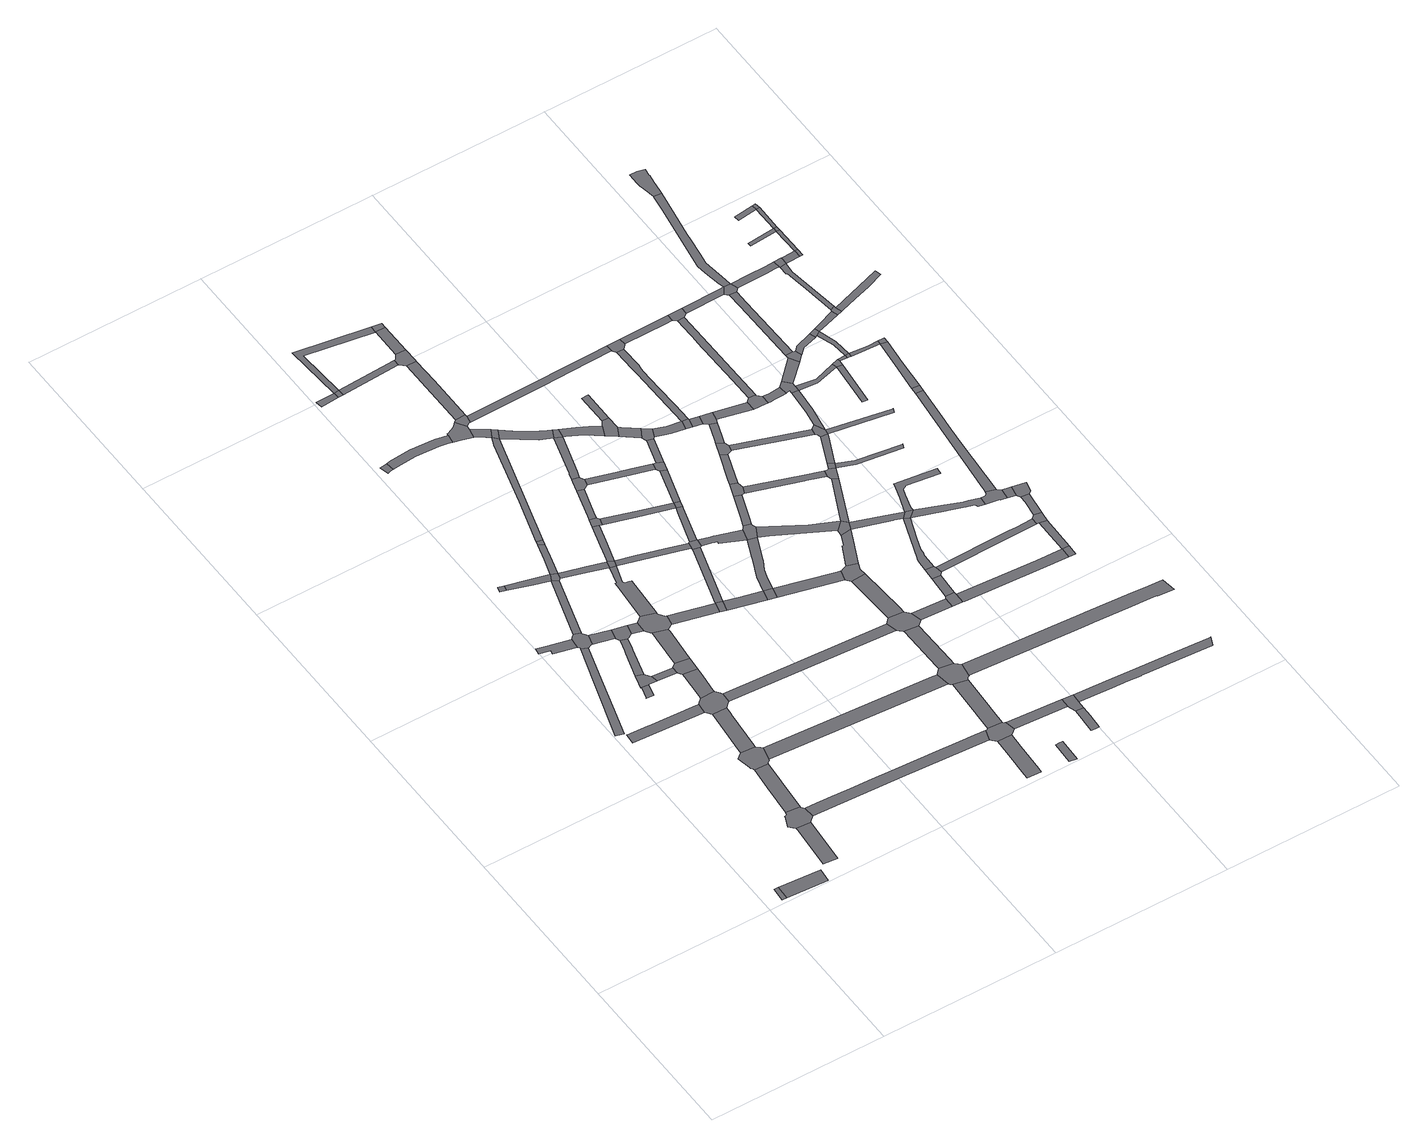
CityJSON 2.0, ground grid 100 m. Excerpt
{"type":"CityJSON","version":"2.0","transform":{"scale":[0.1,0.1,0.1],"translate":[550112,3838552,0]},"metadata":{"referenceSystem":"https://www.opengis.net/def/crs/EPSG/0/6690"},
"CityObjects":{
"road1":{"type":"Road","geometry":[{"type":"MultiSurface","lod":"1","boundaries":[[[0,1,2,3]]]}]},
"road2":{"type":"Road","attributes":{"RoadStructureAttribute.sectionType":"1"},"geometry":[{"type":"MultiSurface","lod":"1","boundaries":[[[3,2,4,5]]]}]},
"road3":{"type":"Road","attributes":{"RoadStructureAttribute.sectionType":"1"},"geometry":[{"type":"MultiSurface","lod":"1","boundaries":[[[6,7,8,9,10,11,12]]]}]},
"road4":{"type":"Road","geometry":[{"type":"MultiSurface","lod":"1","boundaries":[[[13,14,15,16,17,18,19,6,12,20,21,22,23,24,25,26,27]]]}]},
"road5":{"type":"Road","attributes":{"RoadStructureAttribute.sectionType":"1"},"geometry":[{"type":"MultiSurface","lod":"1","boundaries":[[[28,29,30,31,32,33,34,35]]]}]},
"road6":{"type":"Road","attributes":{"RoadStructureAttribute.sectionType":"1"},"geometry":[{"type":"MultiSurface","lod":"1","boundaries":[[[36,37,38,39,40,41,42,43,44]]]}]},
"road7":{"type":"Road","attributes":{"RoadStructureAttribute.sectionType":"7"},"geometry":[{"type":"MultiSurface","lod":"1","boundaries":[[[45,46,13,27,47,48,49]]]}]},
"road8":{"type":"Road","attributes":{"RoadStructureAttribute.sectionType":"1"},"geometry":[{"type":"MultiSurface","lod":"1","boundaries":[[[50,51,52,53,54,55,56,57]]]}]},
"road9":{"type":"Road","geometry":[{"type":"MultiSurface","lod":"1","boundaries":[[[58,59,60,61,62,63,64,65,66,45,49,67,68,69,70,71,72,73,74,75]]]}]},
"road10":{"type":"Road","geometry":[{"type":"MultiSurface","lod":"1","boundaries":[[[76,77,78,79,80,81]]]}]},
"road11":{"type":"Road","geometry":[{"type":"MultiSurface","lod":"1","boundaries":[[[82,83,84,85,76,81,86,87,88,89,90,91]]]}]},
"road12":{"type":"Road","geometry":[{"type":"MultiSurface","lod":"1","boundaries":[[[92,93,94,57,56,95,96,97,28,35,98,99,100,101,102,103,104,105]]]}]},
"road13":{"type":"Road","geometry":[{"type":"MultiSurface","lod":"1","boundaries":[[[106,107,108,109]]]}]},
"road14":{"type":"Road","attributes":{"RoadStructureAttribute.sectionType":"1"},"geometry":[{"type":"MultiSurface","lod":"1","boundaries":[[[110,111,112,58,75,113,114,115,116]]]}]},
"road15":{"type":"Road","attributes":{"RoadStructureAttribute.sectionType":"1"},"geometry":[{"type":"MultiSurface","lod":"1","boundaries":[[[117,118,119,82,91,120,121,122]]]}]},
"road16":{"type":"Road","attributes":{"RoadStructureAttribute.sectionType":"1"},"geometry":[{"type":"MultiSurface","lod":"1","boundaries":[[[102,101,123,124]]]}]},
"road17":{"type":"Road","attributes":{"RoadStructureAttribute.sectionType":"1"},"geometry":[{"type":"MultiSurface","lod":"1","boundaries":[[[125,89,88,126,127]]]}]},
"road18":{"type":"Road","geometry":[{"type":"MultiSurface","lod":"1","boundaries":[[[128,129,130,131,44,43,132,110,116,133,134,135]]]}]},
"road19":{"type":"Road","attributes":{"RoadStructureAttribute.sectionType":"1"},"geometry":[{"type":"MultiSurface","lod":"1","boundaries":[[[136,137,138,92,105,139]]]}]},
"road20":{"type":"Road","attributes":{"RoadStructureAttribute.sectionType":"1"},"geometry":[{"type":"MultiSurface","lod":"1","boundaries":[[[140,141,109,108,142,136,143]]]}]},
"road21":{"type":"Road","attributes":{"RoadStructureAttribute.sectionType":"1"},"geometry":[{"type":"MultiSurface","lod":"1","boundaries":[[[144,145,146,130,129,147,148,149,150]]]}]},
"road22":{"type":"Road","geometry":[{"type":"MultiSurface","lod":"1","boundaries":[[[124,123,151,117,122,152,153,154]]]}]},
"road23":{"type":"Road","geometry":[{"type":"MultiSurface","lod":"1","boundaries":[[[155,127,126,144,150,156]]]}]},
"road24":{"type":"Road","attributes":{"RoadStructureAttribute.sectionType":"1"},"geometry":[{"type":"MultiSurface","lod":"1","boundaries":[[[154,153,157,158]]]}]},
"road25":{"type":"Road","geometry":[{"type":"MultiSurface","lod":"1","boundaries":[[[143,136,139,159,160,161,162,163]]]}]},
"road26":{"type":"Road","attributes":{"RoadStructureAttribute.sectionType":"1"},"geometry":[{"type":"MultiSurface","lod":"1","boundaries":[[[164,165,155,156,166,167]]]}]},
"road27":{"type":"Road","geometry":[{"type":"MultiSurface","lod":"1","boundaries":[[[168,169,170,171,172]]]}]},
"road28":{"type":"Road","attributes":{"RoadStructureAttribute.sectionType":"1"},"geometry":[{"type":"MultiSurface","lod":"1","boundaries":[[[173,174,143,163,175,176,177]]]}]},
"road29":{"type":"Road","attributes":{"RoadStructureAttribute.sectionType":"1"},"geometry":[{"type":"MultiSurface","lod":"1","boundaries":[[[178,179,180,181,182,183,184,185,186,187,188,189,23,22,190,191,192]]]}]},
"road30":{"type":"Road","geometry":[{"type":"MultiSurface","lod":"1","boundaries":[[[193,194,158,157,195,196,164,167,197,198,199,200,201,202,203]]]}]},
"road31":{"type":"Road","attributes":{"RoadStructureAttribute.sectionType":"1"},"geometry":[{"type":"MultiSurface","lod":"1","boundaries":[[[204,205,206,207,163,162,208,209,210,211,212]]]}]},
"road32":{"type":"Road","geometry":[{"type":"MultiSurface","lod":"1","boundaries":[[[213,173,177,214]]]}]},
"road33":{"type":"Road","attributes":{"RoadStructureAttribute.sectionType":"1"},"geometry":[{"type":"MultiSurface","lod":"1","boundaries":[[[211,215,216,217,193,203,218,219,220,221,222,223]]]}]},
"road34":{"type":"Road","attributes":{"RoadStructureAttribute.sectionType":"1"},"geometry":[{"type":"MultiSurface","lod":"1","boundaries":[[[224,225,226,227]]]}]},
"road35":{"type":"Road","attributes":{"RoadStructureAttribute.sectionType":"1"},"geometry":[{"type":"MultiSurface","lod":"1","boundaries":[[[228,229,230,168,172,231,232,233,234,235,236]]]}]},
"road36":{"type":"Road","attributes":{"RoadStructureAttribute.sectionType":"1"},"geometry":[{"type":"MultiSurface","lod":"1","boundaries":[[[237,72,71,238,239,240,241]]]}]},
"road37":{"type":"Road","attributes":{"RoadStructureAttribute.sectionType":"1"},"geometry":[{"type":"MultiSurface","lod":"1","boundaries":[[[242,200,199,243,244,245]]]}]},
"road38":{"type":"Road","geometry":[{"type":"MultiSurface","lod":"1","boundaries":[[[212,211,223,246,247]]]}]},
"road39":{"type":"Road","geometry":[{"type":"MultiSurface","lod":"1","boundaries":[[[248,224,227,249]]]}]},
"road40":{"type":"Road","attributes":{"RoadStructureAttribute.sectionType":"1"},"geometry":[{"type":"MultiSurface","lod":"1","boundaries":[[[250,251,252,247,246,253,254,255]]]}]},
"road41":{"type":"Road","attributes":{"RoadStructureAttribute.sectionType":"1"},"geometry":[{"type":"MultiSurface","lod":"1","boundaries":[[[256,257,258,259,260,213,214,261,262]]]}]},
"road42":{"type":"Road","attributes":{"RoadStructureAttribute.sectionType":"1"},"geometry":[{"type":"MultiSurface","lod":"1","boundaries":[[[263,135,134,264,265,266,267]]]}]},
"road43":{"type":"Road","geometry":[{"type":"MultiSurface","lod":"1","boundaries":[[[245,244,268,269]]]}]},
"road44":{"type":"Road","geometry":[{"type":"MultiSurface","lod":"1","boundaries":[[[270,250,255,271,272,273]]]}]},
"road45":{"type":"Road","attributes":{"RoadStructureAttribute.sectionType":"1"},"geometry":[{"type":"MultiSurface","lod":"1","boundaries":[[[274,275,276,246,223,277,278,279,280,281]]]}]},
"road46":{"type":"Road","geometry":[{"type":"MultiSurface","lod":"1","boundaries":[[[282,283,284,285,236,235,286,287,288,289]]]}]},
"road47":{"type":"Road","attributes":{"RoadStructureAttribute.sectionType":"1"},"geometry":[{"type":"MultiSurface","lod":"1","boundaries":[[[290,248,249,291]]]}]},
"road48":{"type":"Road","attributes":{"RoadStructureAttribute.sectionType":"1"},"geometry":[{"type":"MultiSurface","lod":"1","boundaries":[[[292,293,270,273,294,295]]]}]},
"road49":{"type":"Road","attributes":{"RoadStructureAttribute.sectionType":"1"},"geometry":[{"type":"MultiSurface","lod":"1","boundaries":[[[296,297,298,269,268,299,300]]]}]},
"road50":{"type":"Road","attributes":{"RoadStructureAttribute.sectionType":"1"},"geometry":[{"type":"MultiSurface","lod":"1","boundaries":[[[301,224,248,302,303,304]]]}]},
"road51":{"type":"Road","attributes":{"RoadStructureAttribute.sectionType":"1"},"geometry":[{"type":"MultiSurface","lod":"1","boundaries":[[[305,306,245,269,307,308]]]}]},
"road52":{"type":"Road","geometry":[{"type":"MultiSurface","lod":"1","boundaries":[[[309,310,282,289,311,312,313,314]]]}]},
"road53":{"type":"Road","attributes":{"RoadStructureAttribute.sectionType":"1"},"geometry":[{"type":"MultiSurface","lod":"1","boundaries":[[[315,316,288,287,317,318,256,319]]]}]},
"road54":{"type":"Road","attributes":{"RoadStructureAttribute.sectionType":"1"},"geometry":[{"type":"MultiSurface","lod":"1","boundaries":[[[320,321,322,323,324,325,326,327]]]}]},
"road55":{"type":"Road","geometry":[{"type":"MultiSurface","lod":"1","boundaries":[[[319,256,262,328]]]}]},
"road56":{"type":"Road","geometry":[{"type":"MultiSurface","lod":"1","boundaries":[[[329,330,292,295,331,332,333,334]]]}]},
"road57":{"type":"Road","attributes":{"RoadStructureAttribute.sectionType":"1"},"geometry":[{"type":"MultiSurface","lod":"1","boundaries":[[[335,309,314,336,337]]]}]},
"road58":{"type":"Road","attributes":{"RoadStructureAttribute.sectionType":"1"},"geometry":[{"type":"MultiSurface","lod":"1","boundaries":[[[338,272,271,339,340,341]]]}]},
"road59":{"type":"Road","geometry":[{"type":"MultiSurface","lod":"1","boundaries":[[[300,299,342,343]]]}]},
"road60":{"type":"Road","geometry":[{"type":"MultiSurface","lod":"1","boundaries":[[[344,345,192,191,346,347,320,327,348,349,350,351,352,353]]]}]},
"road61":{"type":"Road","geometry":[{"type":"MultiSurface","lod":"1","boundaries":[[[354,355,356,281,280,305,308,357,358,359,360,361]]]}]},
"road62":{"type":"Road","attributes":{"RoadStructureAttribute.sectionType":"1"},"geometry":[{"type":"MultiSurface","lod":"1","boundaries":[[[362,363,364,365,328,262,366,367,368,369,370]]]}]},
"road63":{"type":"Road","geometry":[{"type":"MultiSurface","lod":"1","boundaries":[[[371,372,290,291,373,374,335,337,375,376]]]}]},
"road64":{"type":"Road","attributes":{"RoadStructureAttribute.sectionType":"1"},"geometry":[{"type":"MultiSurface","lod":"1","boundaries":[[[369,377,378,329,334,379,380]]]}]},
"road65":{"type":"Road","attributes":{"RoadStructureAttribute.sectionType":"7"},"geometry":[{"type":"MultiSurface","lod":"1","boundaries":[[[381,382,383,384,344,353,385,386,387,388]]]}]},
"road66":{"type":"Road","attributes":{"RoadStructureAttribute.sectionType":"1"},"geometry":[{"type":"MultiSurface","lod":"1","boundaries":[[[340,389,354,361,390,391]]]}]},
"road67":{"type":"Road","attributes":{"RoadStructureAttribute.sectionType":"1"},"geometry":[{"type":"MultiSurface","lod":"1","boundaries":[[[392,371,376,393]]]}]},
"road68":{"type":"Road","geometry":[{"type":"MultiSurface","lod":"1","boundaries":[[[394,395,396,397,398]]]}]},
"road69":{"type":"Road","attributes":{"RoadStructureAttribute.sectionType":"1"},"geometry":[{"type":"MultiSurface","lod":"1","boundaries":[[[399,400,401,402,300,343,403,404,405,406,407]]]}]},
"road70":{"type":"Road","attributes":{"RoadStructureAttribute.sectionType":"1"},"geometry":[{"type":"MultiSurface","lod":"1","boundaries":[[[408,409,410,360,359,411,412,413,414,415,399,416]]]}]},
"road71":{"type":"Road","geometry":[{"type":"MultiSurface","lod":"1","boundaries":[[[304,303,392,393,417]]]}]},
"road72":{"type":"Road","attributes":{"RoadStructureAttribute.sectionType":"1"},"geometry":[{"type":"MultiSurface","lod":"1","boundaries":[[[418,419,333,332,420,421,422,423,424]]]}]},
"road73":{"type":"Road","geometry":[{"type":"MultiSurface","lod":"1","boundaries":[[[370,369,380,425]]]}]},
"road74":{"type":"Road","geometry":[{"type":"MultiSurface","lod":"1","boundaries":[[[426,427,241,240,428,429,430,381,388,431,432,433,434,435,436,437]]]}]},
"road75":{"type":"Road","geometry":[{"type":"MultiSurface","lod":"1","boundaries":[[[341,340,391,438]]]}]},
"road76":{"type":"Road","attributes":{"RoadStructureAttribute.sectionType":"1"},"geometry":[{"type":"MultiSurface","lod":"1","boundaries":[[[439,343,342,440,441]]]}]},
"road77":{"type":"Road","attributes":{"RoadStructureAttribute.sectionType":"1"},"geometry":[{"type":"MultiSurface","lod":"1","boundaries":[[[442,350,349,443,444]]]}]},
"road78":{"type":"Road","attributes":{"RoadStructureAttribute.sectionType":"1"},"geometry":[{"type":"MultiSurface","lod":"1","boundaries":[[[445,446,447,426,437,448,449]]]}]},
"road79":{"type":"Road","attributes":{"RoadStructureAttribute.sectionType":"1"},"geometry":[{"type":"MultiSurface","lod":"1","boundaries":[[[450,451,341,438,452]]]}]},
"road80":{"type":"Road","attributes":{"RoadStructureAttribute.sectionType":"1"},"geometry":[{"type":"MultiSurface","lod":"1","boundaries":[[[453,454,455,425,380,456,457,458,459]]]}]},
"road81":{"type":"Road","geometry":[{"type":"MultiSurface","lod":"1","boundaries":[[[460,461,462,416,399,407,463,464,465,466]]]}]},
"road82":{"type":"Road","geometry":[{"type":"MultiSurface","lod":"1","boundaries":[[[467,468,267,266,469,470,445,449,471,472,473,474,475,476]]]}]},
"road83":{"type":"Road","geometry":[{"type":"MultiSurface","lod":"1","boundaries":[[[424,423,450,452,477,478]]]}]},
"road84":{"type":"Road","attributes":{"RoadStructureAttribute.sectionType":"1"},"geometry":[{"type":"MultiSurface","lod":"1","boundaries":[[[479,480,481,482,467,476]]]}]},
"road85":{"type":"Road","geometry":[{"type":"MultiSurface","lod":"1","boundaries":[[[483,459,458,484,485,486]]]}]},
"road86":{"type":"Road","attributes":{"RoadStructureAttribute.sectionType":"1"},"geometry":[{"type":"MultiSurface","lod":"1","boundaries":[[[487,488,489,460,466,490,491]]]}]},
"road87":{"type":"Road","attributes":{"RoadStructureAttribute.sectionType":"1"},"geometry":[{"type":"MultiSurface","lod":"1","boundaries":[[[492,493,494,495,313,312,496,497,498,499,500,501,502]]]}]},
"road88":{"type":"Road","geometry":[{"type":"MultiSurface","lod":"1","boundaries":[[[503,504,505,506,507,508]]]}]},
"road89":{"type":"Road","geometry":[{"type":"MultiSurface","lod":"1","boundaries":[[[509,510,511,512,441,440,513,481,480,514,515,516]]]}]},
"road90":{"type":"Road","attributes":{"RoadStructureAttribute.sectionType":"1"},"geometry":[{"type":"MultiSurface","lod":"1","boundaries":[[[517,478,477,518,519]]]}]},
"road91":{"type":"Road","attributes":{"RoadStructureAttribute.sectionType":"1"},"geometry":[{"type":"MultiSurface","lod":"1","boundaries":[[[520,485,484,521,522]]]}]},
"road92":{"type":"Road","geometry":[{"type":"MultiSurface","lod":"1","boundaries":[[[444,443,503,508,523,524]]]}]},
"road93":{"type":"Road","attributes":{"RoadStructureAttribute.sectionType":"1"},"geometry":[{"type":"MultiSurface","lod":"1","boundaries":[[[525,526,483,486]]]}]},
"road94":{"type":"Road","attributes":{"RoadStructureAttribute.sectionType":"1"},"geometry":[{"type":"MultiSurface","lod":"1","boundaries":[[[473,472,527,528]]]}]},
"road95":{"type":"Road","attributes":{"RoadStructureAttribute.sectionType":"1"},"geometry":[{"type":"MultiSurface","lod":"1","boundaries":[[[529,463,407,530,531,532]]]}]},
"road96":{"type":"Road","geometry":[{"type":"MultiSurface","lod":"1","boundaries":[[[533,487,491,534,535,536]]]}]},
"road97":{"type":"Road","geometry":[{"type":"MultiSurface","lod":"1","boundaries":[[[537,522,521,538,517,519,539,540,541]]]}]},
"road98":{"type":"Road","attributes":{"RoadStructureAttribute.sectionType":"1"},"geometry":[{"type":"MultiSurface","lod":"1","boundaries":[[[542,543,544,545,546,547,548,509,516]]]}]},
"road99":{"type":"Road","attributes":{"RoadStructureAttribute.sectionType":"1"},"geometry":[{"type":"MultiSurface","lod":"1","boundaries":[[[549,550,533,536,551,552]]]}]},
"road100":{"type":"Road","attributes":{"RoadStructureAttribute.sectionType":"1"},"geometry":[{"type":"MultiSurface","lod":"1","boundaries":[[[553,554,541,540,555,556,557,558]]]}]},
"road101":{"type":"Road","geometry":[{"type":"MultiSurface","lod":"1","boundaries":[[[559,528,527,560,561,562,563]]]}]},
"road102":{"type":"Road","geometry":[{"type":"MultiSurface","lod":"1","boundaries":[[[532,531,544,543,564]]]}]},
"road103":{"type":"Road","attributes":{"RoadStructureAttribute.sectionType":"1"},"geometry":[{"type":"MultiSurface","lod":"1","boundaries":[[[565,559,563,566]]]}]},
"road104":{"type":"Road","geometry":[{"type":"MultiSurface","lod":"1","boundaries":[[[567,549,552,568,569,570,571]]]}]},
"road105":{"type":"Road","geometry":[{"type":"MultiSurface","lod":"1","boundaries":[[[558,557,572,573,574]]]}]},
"road106":{"type":"Road","attributes":{"RoadStructureAttribute.sectionType":"1"},"geometry":[{"type":"MultiSurface","lod":"1","boundaries":[[[575,535,534,576,577,578,579]]]}]},
"road107":{"type":"Road","geometry":[{"type":"MultiSurface","lod":"1","boundaries":[[[580,565,566,581,582,583]]]}]},
"road108":{"type":"Road","attributes":{"RoadStructureAttribute.sectionType":"1"},"geometry":[{"type":"MultiSurface","lod":"1","boundaries":[[[584,573,572,585,586]]]}]},
"road109":{"type":"Road","attributes":{"RoadStructureAttribute.sectionType":"1"},"geometry":[{"type":"MultiSurface","lod":"1","boundaries":[[[587,588,567,571,589,590]]]}]},
"road110":{"type":"Road","attributes":{"RoadStructureAttribute.sectionType":"1"},"geometry":[{"type":"MultiSurface","lod":"1","boundaries":[[[591,532,564,592,593]]]}]},
"road111":{"type":"Road","attributes":{"RoadStructureAttribute.sectionType":"1"},"geometry":[{"type":"MultiSurface","lod":"1","boundaries":[[[594,595,596,597,598,599,600,601,602,603,558,574]]]}]},
"road112":{"type":"Road","geometry":[{"type":"MultiSurface","lod":"1","boundaries":[[[586,585,587,590,604,605]]]}]},
"road113":{"type":"Road","attributes":{"RoadStructureAttribute.sectionType":"1"},"geometry":[{"type":"MultiSurface","lod":"1","boundaries":[[[606,564,543,607,608,609,610]]]}]},
"road114":{"type":"Road","attributes":{"RoadStructureAttribute.sectionType":"1"},"geometry":[{"type":"MultiSurface","lod":"1","boundaries":[[[609,611,612,613,614,580,583,615,616,617,618,619,620]]]}]},
"road115":{"type":"Road","attributes":{"RoadStructureAttribute.sectionType":"1"},"geometry":[{"type":"MultiSurface","lod":"1","boundaries":[[[621,622,623,624,625,436,435,626,627,628,629,630,631,632,633,634,635,636]]]}]},
"road116":{"type":"Road","attributes":{"RoadStructureAttribute.sectionType":"1"},"geometry":[{"type":"MultiSurface","lod":"1","boundaries":[[[637,638,639,640,641,524,523,642,643,644,645,646,647,648,649]]]}]},
"road117":{"type":"Road","geometry":[{"type":"MultiSurface","lod":"1","boundaries":[[[650,492,502,600,599,651,652]]]}]},
"road118":{"type":"Road","attributes":{"RoadStructureAttribute.sectionType":"1"},"geometry":[{"type":"MultiSurface","lod":"1","boundaries":[[[653,654,570,569,655,656,657]]]}]},
"road119":{"type":"Road","geometry":[{"type":"MultiSurface","lod":"1","boundaries":[[[658,659,579,578,591,593,660,661]]]}]},
"road120":{"type":"Road","attributes":{"RoadStructureAttribute.sectionType":"1"},"geometry":[{"type":"MultiSurface","lod":"1","boundaries":[[[605,604,662,663,664]]]}]},
"road121":{"type":"Road","geometry":[{"type":"MultiSurface","lod":"1","boundaries":[[[610,609,620,665]]]}]},
"road122":{"type":"Road","geometry":[{"type":"MultiSurface","lod":"1","boundaries":[[[666,661,660,667]]]}]},
"road123":{"type":"Road","attributes":{"RoadStructureAttribute.sectionType":"1"},"geometry":[{"type":"MultiSurface","lod":"1","boundaries":[[[668,669,561,560,670,671,672,673]]]}]},
"road124":{"type":"Road","attributes":{"RoadStructureAttribute.sectionType":"1"},"geometry":[{"type":"MultiSurface","lod":"1","boundaries":[[[674,666,667,675,676]]]}]},
"road125":{"type":"Road","attributes":{"RoadStructureAttribute.sectionType":"1"},"geometry":[{"type":"MultiSurface","lod":"1","boundaries":[[[677,678,679,582,581,680,681]]]}]},
"road126":{"type":"Road","geometry":[{"type":"MultiSurface","lod":"1","boundaries":[[[682,664,663,683,684,685,686,687,688]]]}]},
"road127":{"type":"Road","attributes":{"RoadStructureAttribute.sectionType":"1"},"geometry":[{"type":"MultiSurface","lod":"1","boundaries":[[[689,690,650,652,691,692]]]}]},
"road128":{"type":"Road","geometry":[{"type":"MultiSurface","lod":"1","boundaries":[[[693,657,656,694,674,676,695]]]}]},
"road129":{"type":"Road","attributes":{"RoadStructureAttribute.sectionType":"1"},"geometry":[{"type":"MultiSurface","lod":"1","boundaries":[[[696,697,698,665,620,699,700,701,702,703,704,705,706,707,708]]]}]},
"road130":{"type":"Road","attributes":{"RoadStructureAttribute.sectionType":"1"},"geometry":[{"type":"MultiSurface","lod":"1","boundaries":[[[709,710,711,712,713,714,715,716,717,718,610,665]]]}]},
"road131":{"type":"Road","attributes":{"RoadStructureAttribute.sectionType":"1"},"geometry":[{"type":"MultiSurface","lod":"1","boundaries":[[[719,720,721,722,723,724,667,660]]]}]},
"road132":{"type":"Road","attributes":{"RoadStructureAttribute.sectionType":"1"},"geometry":[{"type":"MultiSurface","lod":"1","boundaries":[[[725,726,686,685,727,728,729,730]]]}]},
"road133":{"type":"Road","attributes":{"RoadStructureAttribute.sectionType":"1"},"geometry":[{"type":"MultiSurface","lod":"1","boundaries":[[[731,732,733,734,735,682,688]]]}]},
"road134":{"type":"Road","attributes":{"RoadStructureAttribute.sectionType":"1"},"geometry":[{"type":"MultiSurface","lod":"1","boundaries":[[[736,737,738,693,695,739,740]]]}]},
"road135":{"type":"Road","geometry":[{"type":"MultiSurface","lod":"1","boundaries":[[[741,725,730,742,736,740,743,744]]]}]},
"road136":{"type":"Road","geometry":[{"type":"MultiSurface","lod":"1","boundaries":[[[745,689,692,732,731,746]]]}]},
"road137":{"type":"Road","geometry":[{"type":"MultiSurface","lod":"1","boundaries":[[[673,672,747,748]]]}]},
"road138":{"type":"Road","attributes":{"RoadStructureAttribute.sectionType":"1"},"geometry":[{"type":"MultiSurface","lod":"1","boundaries":[[[749,750,751,752,695,676]]]}]},
"road139":{"type":"Road","attributes":{"RoadStructureAttribute.sectionType":"1"},"geometry":[{"type":"MultiSurface","lod":"1","boundaries":[[[753,673,748,754]]]}]},
"road140":{"type":"Road","geometry":[{"type":"MultiSurface","lod":"1","boundaries":[[[755,756,757,708,707,758,759,760,761,762]]]}]},
"road141":{"type":"Road","attributes":{"RoadStructureAttribute.sectionType":"1"},"geometry":[{"type":"MultiSurface","lod":"1","boundaries":[[[763,741,744,764]]]}]},
"road142":{"type":"Road","geometry":[{"type":"MultiSurface","lod":"1","boundaries":[[[765,677,681,753,754,766]]]}]},
"road143":{"type":"Road","attributes":{"RoadStructureAttribute.sectionType":"1"},"geometry":[{"type":"MultiSurface","lod":"1","boundaries":[[[767,768,769,743,740,770,771,772]]]}]},
"road144":{"type":"Road","attributes":{"RoadStructureAttribute.sectionType":"1"},"geometry":[{"type":"MultiSurface","lod":"1","boundaries":[[[761,760,773,774]]]}]},
"road145":{"type":"Road","attributes":{"RoadStructureAttribute.sectionType":"1"},"geometry":[{"type":"MultiSurface","lod":"1","boundaries":[[[775,776,765,766,777]]]}]},
"road146":{"type":"Road","geometry":[{"type":"MultiSurface","lod":"1","boundaries":[[[778,779,780,763,764,781,782,783]]]}]},
"road147":{"type":"Road","attributes":{"RoadStructureAttribute.sectionType":"1"},"geometry":[{"type":"MultiSurface","lod":"1","boundaries":[[[784,785,745,746,786,787]]]}]},
"road148":{"type":"Road","geometry":[{"type":"MultiSurface","lod":"1","boundaries":[[[774,773,775,777,788,789]]]}]},
"road149":{"type":"Road","attributes":{"RoadStructureAttribute.sectionType":"1"},"geometry":[{"type":"MultiSurface","lod":"1","boundaries":[[[772,790,791,792,793,794]]]}]},
"road150":{"type":"Road","attributes":{"RoadStructureAttribute.sectionType":"1"},"geometry":[{"type":"MultiSurface","lod":"1","boundaries":[[[795,796,797,780,779,798,799,800]]]}]},
"road151":{"type":"Road","attributes":{"RoadStructureAttribute.sectionType":"1"},"geometry":[{"type":"MultiSurface","lod":"1","boundaries":[[[801,802,803,755,762,804,805,806,807]]]}]},
"road152":{"type":"Road","geometry":[{"type":"MultiSurface","lod":"1","boundaries":[[[808,767,772,794,809]]]}]},
"road153":{"type":"Road","attributes":{"RoadStructureAttribute.sectionType":"1"},"geometry":[{"type":"MultiSurface","lod":"1","boundaries":[[[810,811,812,813,783,782,814,815]]]}]},
"road154":{"type":"Road","geometry":[{"type":"MultiSurface","lod":"1","boundaries":[[[787,786,816,795,800,817,818]]]}]},
"road155":{"type":"Road","attributes":{"RoadStructureAttribute.sectionType":"1"},"geometry":[{"type":"MultiSurface","lod":"1","boundaries":[[[819,808,809,820]]]}]},
"road156":{"type":"Road","geometry":[{"type":"MultiSurface","lod":"1","boundaries":[[[819,820,821,822,823]]]}]},
"road157":{"type":"Road","geometry":[{"type":"MultiSurface","lod":"1","boundaries":[[[824,810,815,825,826]]]}]},
"road158":{"type":"Road","attributes":{"RoadStructureAttribute.sectionType":"1"},"geometry":[{"type":"MultiSurface","lod":"1","boundaries":[[[827,826,825,828,819,823]]]}]},
"road159":{"type":"Road","geometry":[{"type":"MultiSurface","lod":"1","boundaries":[[[829,801,807,830]]]}]},
"road160":{"type":"Road","attributes":{"RoadStructureAttribute.sectionType":"1"},"geometry":[{"type":"MultiSurface","lod":"1","boundaries":[[[831,823,822,832,833]]]}]},
"road161":{"type":"Road","attributes":{"RoadStructureAttribute.sectionType":"1"},"geometry":[{"type":"MultiSurface","lod":"1","boundaries":[[[834,835,836,837,838,839,840,787,818,841,842,843,844,845,846,847,848]]]}]},
"road162":{"type":"Road","attributes":{"RoadStructureAttribute.sectionType":"1"},"geometry":[{"type":"MultiSurface","lod":"1","boundaries":[[[849,850,824,826,851,852]]]}]},
"road163":{"type":"Road","attributes":{"RoadStructureAttribute.sectionType":"1"},"geometry":[{"type":"MultiSurface","lod":"1","boundaries":[[[832,853,829,830,854,855]]]}]},
"road164":{"type":"Road","attributes":{"RoadStructureAttribute.sectionType":"1"},"geometry":[{"type":"MultiSurface","lod":"1","boundaries":[[[856,857,858,859,818,817,860,861,862,863,864]]]}]},
"road165":{"type":"Road","geometry":[{"type":"MultiSurface","lod":"1","boundaries":[[[833,832,855,865]]]}]},
"road166":{"type":"Road","geometry":[{"type":"MultiSurface","lod":"1","boundaries":[[[866,867,849,852,868,869]]]}]},
"road167":{"type":"Road","attributes":{"RoadStructureAttribute.sectionType":"1"},"geometry":[{"type":"MultiSurface","lod":"1","boundaries":[[[870,871,872,873,874,875,876,877,867,866]]]}]},
"road168":{"type":"Road","geometry":[{"type":"MultiSurface","lod":"1","boundaries":[[[878,879,880,881,834,848,882,883,884,885,886,887]]]}]},
"road169":{"type":"Road","geometry":[{"type":"MultiSurface","lod":"1","boundaries":[[[888,856,864,873,872]]]}]},
"road170":{"type":"Road","attributes":{"RoadStructureAttribute.sectionType":"1"},"geometry":[{"type":"MultiSurface","lod":"1","boundaries":[[[889,890,888,872,891,892]]]}]},
"road171":{"type":"Road","geometry":[{"type":"MultiSurface","lod":"1","boundaries":[[[893,894,895,896]]]}]},
"road172":{"type":"Road","attributes":{"RoadStructureAttribute.sectionType":"1"},"geometry":[{"type":"MultiSurface","lod":"1","boundaries":[[[897,869,868,898,899,900,901]]]}]},
"road173":{"type":"Road","geometry":[{"type":"MultiSurface","lod":"1","boundaries":[[[902,889,892,903]]]}]},
"road174":{"type":"Road","attributes":{"RoadStructureAttribute.sectionType":"1"},"geometry":[{"type":"MultiSurface","lod":"1","boundaries":[[[896,889,902,904]]]}]},
"road175":{"type":"Road","geometry":[{"type":"MultiSurface","lod":"1","boundaries":[[[905,906,907,908]]]}]},
"road176":{"type":"Road","geometry":[{"type":"MultiSurface","lod":"1","boundaries":[[[893,896,904,909]]]}]},
"road177":{"type":"Road","attributes":{"RoadStructureAttribute.sectionType":"1"},"geometry":[{"type":"MultiSurface","lod":"1","boundaries":[[[910,908,893,909]]]}]},
"road178":{"type":"Road","geometry":[{"type":"MultiSurface","lod":"1","boundaries":[[[911,905,908,910]]]}]}
},
"vertices":[
[94,103,0],[88,24,0],[113,22,0],[118,102,0],
[346,7,0],[353,86,0],
[407,380,0],[405,363,0],[388,143,0],[385,113,0],[465,104,0],[468,144,0],[485,374,0],
[421,495,0],[419,486,0],[416,481,0],[407,476,0],[403,476,0],[402,472,0],[377,412,0],[489,379,0],[509,397,0],[518,405,0],[512,468,0],[505,475,0],[502,477,0],[500,486,0],[500,488,0],
[189,1946,0],[121,1727,0],[10,1374,0],[54,1360,0],[102,1521,0],[159,1715,0],[159,1717,0],[222,1929,0],
[448,1324,0],[183,1340,0],[182,1340,0],[64,1348,0],[60,1348,0],[57,1288,0],[445,1266,0],[458,1265,0],[462,1323,0],
[450,813,0],[438,682,0],[501,498,0],[515,678,0],[526,809,0],
[66,2051,0],[6,2065,0],[1,2029,0],[58,2017,0],[62,2016,0],[57,1994,0],[181,1962,0],[186,2022,0],
[457,945,0],[436,928,0],[426,919,0],[424,917,0],[440,840,0],[439,831,0],[441,830,0],[446,827,0],[449,819,0],[529,813,0],[530,817,0],[538,821,0],[544,824,0],[547,833,0],[565,912,0],[560,916,0],[555,921,0],[538,938,0],
[295,1570,0],[275,1502,0],[274,1498,0],[294,1496,0],[314,1495,0],[333,1564,0],
[312,1651,0],[297,1599,0],[289,1571,0],[294,1570,0],[334,1567,0],[349,1566,0],[380,1564,0],[373,1604,0],[365,1615,0],[350,1635,0],
[212,2044,0],[211,2043,0],[195,2030,0],[184,1961,0],[191,1953,0],[190,1949,0],[224,1930,0],[237,1936,0],[246,1941,0],[251,1940,0],[268,1999,0],[258,2014,0],[248,2029,0],[248,2031,0],
[76,2506,0],[68,2475,0],[101,2465,0],[109,2497,0],
[484,1231,0],[480,1189,0],[458,958,0],[539,953,0],[559,1182,0],[559,1183,0],[564,1231,0],
[380,1885,0],[361,1821,0],[355,1801,0],[397,1801,0],[399,1810,0],[417,1875,0],
[367,1911,0],[382,1969,0],
[382,1603,0],[490,1554,0],[492,1593,0],
[592,1328,0],[574,1354,0],[494,1351,0],[474,1334,0],[467,1254,0],[583,1248,0],[594,1259,0],[600,1317,0],
[316,2398,0],[313,2388,0],[311,2382,0],[349,2378,0],
[334,2439,0],[237,2464,0],[233,2424,0],[338,2438,0],
[509,1531,0],[507,1514,0],[495,1369,0],[574,1366,0],[584,1476,0],[587,1507,0],[588,1521,0],
[376,1894,0],[423,1879,0],[446,1892,0],[461,1949,0],
[516,1613,0],[596,1602,0],
[508,1876,0],[511,1936,0],
[354,2381,0],[358,2384,0],[362,2387,0],[364,2388,0],[371,2423,0],
[535,1841,0],[532,1802,0],[614,1803,0],[614,1818,0],
[79,3484,0],[38,3477,0],[50,3428,0],[69,3433,0],[86,3435,0],
[394,2631,0],[367,2537,0],[400,2528,0],[402,2536,0],[425,2618,0],
[1528,412,0],[1524,413,0],[1521,413,0],[1468,416,0],[1364,422,0],[1271,427,0],[1149,434,0],[1025,440,0],[892,448,0],[773,454,0],[665,460,0],[557,466,0],[1021,379,0],[1510,351,0],[1527,408,0],
[548,1965,0],[521,1944,0],[520,1861,0],[531,1846,0],[634,1830,0],[639,1833,0],[645,1836,0],[656,1897,0],[651,1898,0],[626,1934,0],[627,1940,0],
[504,2387,0],[496,2389,0],[494,2390,0],[372,2423,0],[374,2385,0],[493,2349,0],[598,2316,0],[602,2315,0],[611,2356,0],
[398,2653,0],[434,2648,0],
[575,2212,0],[567,2215,0],[566,2195,0],[643,2183,0],[630,2186,0],[607,2192,0],[605,2198,0],[602,2203,0],[634,2308,0],
[123,4013,0],[18,4009,0],[25,3972,0],[125,3978,0],
[361,3489,0],[223,3497,0],[99,3488,0],[131,3441,0],[224,3448,0],[356,3440,0],[402,3430,0],[425,3425,0],[430,3475,0],
[1511,850,0],[571,831,0],[1508,772,0],[1548,768,0],[1537,848,0],
[899,1835,0],[771,1805,0],[884,1776,0],[900,1837,0],
[646,2341,0],[614,2356,0],
[153,4015,0],[155,3979,0],
[680,2586,0],[645,2463,0],[625,2395,0],[662,2397,0],[679,2454,0],[714,2576,0],
[600,3347,0],[592,3325,0],[582,3302,0],[543,3159,0],[478,2922,0],[570,3126,0],[625,3321,0],
[1497,1265,0],[1128,1227,0],[1129,1227,0],[1531,1203,0],[1516,1263,0],
[920,1767,0],[936,1827,0],
[694,2634,0],[728,2572,0],[739,2609,0],[729,2624,0],
[1008,2237,0],[920,2263,0],[752,2311,0],[719,2284,0],[936,2221,0],[1001,2202,0],[1003,2202,0],[1010,2237,0],
[504,3529,0],[480,3505,0],[439,3488,0],[434,3486,0],[471,3414,0],[527,3396,0],[537,3452,0],[541,3473,0],
[486,4033,0],[487,3999,0],
[748,2825,0],[701,2659,0],[739,2661,0],[784,2815,0],
[1015,1807,0],[941,1826,0],[937,1827,0],[1123,1715,0],[1138,1777,0],
[102,4347,0],[135,4303,0],[512,4239,0],[515,4279,0],
[1005,2194,0],[980,2107,0],[1002,2048,0],[1043,2184,0],
[518,3542,0],[511,3536,0],[558,3487,0],[567,3487,0],[575,3530,0],[575,3543,0],
[616,3400,0],[607,3407,0],[552,3382,0],[579,3364,0],[625,3393,0],
[1538,318,0],[1534,235,0],[1524,65,0],[1522,39,0],[1602,34,0],[1604,61,0],[1613,231,0],[1618,316,0],
[652,3372,0],
[771,2903,0],[766,2887,0],[812,2830,0],[813,2829,0],[821,2868,0],[808,2892,0],
[516,3969,0],[574,3815,0],[573,3969,0],
[911,2557,0],[901,2521,0],[1088,2465,0],[1097,2500,0],
[1170,1703,0],[1186,1764,0],
[1545,418,0],[1538,411,0],[1517,343,0],[1520,340,0],[1637,334,0],[1650,345,0],[1639,400,0],[1638,405,0],[1627,407,0],[1625,412,0],
[1020,2242,0],[1017,2241,0],[1012,2238,0],[1044,2185,0],[1050,2188,0],[1053,2190,0],[1057,2234,0],[1055,2235,0],
[833,3246,0],[817,3256,0],[773,3283,0],[732,3308,0],[708,3259,0],[743,3236,0],[783,3209,0],[850,3179,0],[871,3228,0],
[515,4061,0],[496,4034,0],[490,3996,0],[492,3995,0],[573,3981,0],[572,4061,0],
[783,2945,0],[781,2940,0],[821,2933,0],[890,3161,0],
[1563,752,0],[1555,601,0],[1548,471,0],[1546,432,0],[1626,428,0],[1628,475,0],[1634,584,0],[1641,737,0],
[1079,2437,0],[1115,2443,0],[1119,2456,0],
[515,4239,0],[571,4239,0],
[1801,145,0],[1781,145,0],[1760,146,0],[1753,19,0],[1795,11,0],
[1259,2100,0],[1216,1994,0],[1207,1974,0],[1163,1869,0],[1200,1831,0],[1219,1888,0],[1246,1941,0],[1251,1952,0],[1309,2088,0],
[1140,2209,0],[1138,2210,0],[1124,2214,0],[1113,2175,0],[1119,2174,0],[1128,2172,0],[1133,2171,0],[1131,2156,0],[1278,2167,0],
[571,4270,0],
[1054,2800,0],[984,2820,0],[974,2783,0],[1027,2768,0],[1131,2738,0],[1147,2733,0],[1155,2771,0],
[898,3215,0],
[1565,881,0],[1564,879,0],[1552,760,0],[1559,757,0],[1562,754,0],[1642,738,0],[1644,744,0],[1650,753,0],[1661,755,0],[1661,761,0],[1673,840,0],[1643,867,0],
[1129,2491,0],
[1508,1680,0],[1508,1618,0],[1524,1677,0],
[1641,400,0],[1948,325,0],[1950,379,0],
[1559,1177,0],[1560,1171,0],[1565,900,0],[1643,901,0],[1639,1167,0],
[1158,2713,0],[1152,2695,0],[1190,2699,0],
[1034,3149,0],[979,3175,0],[978,3176,0],[902,3155,0],[984,3114,0],[1063,3055,0],[1087,3112,0],
[1295,2187,0],[1294,2186,0],[1287,2177,0],[1341,2150,0],[1338,2160,0],[1333,2175,0],[1334,2178,0],
[1546,1292,0],[1533,1280,0],[1536,1198,0],[1544,1191,0],[1666,1191,0],[1669,1194,0],[1654,1255,0],[1651,1260,0],[1646,1266,0],[1631,1285,0],
[1205,2752,0],[1172,2766,0],
[1629,1320,0],[1611,1596,0],[1530,1591,0],[1535,1494,0],
[1106,3143,0],[1116,3013,0],[1147,3070,0],[1146,3143,0],
[1362,2375,0],[1311,2232,0],[1310,2230,0],[1349,2219,0],[1401,2361,0],
[1400,3544,0],[1294,3542,0],[827,3534,0],[652,3531,0],[826,3492,0],[978,3495,0],[1106,3497,0],[1143,3498,0],[1295,3502,0],[1399,3504,0],[1401,3504,0],
[1965,279,0],[1955,130,0],[1977,128,0],[2000,127,0],[2005,214,0],[2008,275,0],
[1565,1692,0],[1552,1687,0],[1543,1683,0],[1525,1676,0],[1509,1617,0],[1608,1640,0],[1614,1653,0],[1623,1672,0],
[1214,2916,0],[1210,2767,0],[1251,2907,0],
[1159,3059,0],[1205,2943,0],[1235,2998,0],
[2010,321,0],[2013,374,0],
[1145,3322,0],[1105,3321,0],
[1844,1184,0],[1846,1244,0],
[1564,2018,0],[1364,2063,0],[1658,1909,0],[1707,1953,0],
[1390,2452,0],[1416,2363,0],[1436,2404,0],[1428,2438,0],
[1250,2986,0],[1213,2918,0],[1251,2909,0],[1258,2916,0],[1280,2967,0],
[1686,1814,0],[1716,1881,0],[1655,1873,0],[1630,1813,0],[1627,1809,0],[1620,1812,0],[1567,1697,0],
[1458,2643,0],[1402,2486,0],[1447,2493,0],[1493,2624,0],
[1424,2928,0],[1349,2941,0],[1307,2901,0],[1342,2890,0],[1416,2875,0],[1427,2928,0],
[1857,1258,0],[1903,1181,0],[1905,1240,0],[1904,1244,0],[1905,1255,0],
[1734,1924,0],
[1865,1389,0],[1911,1386,0],
[1483,2714,0],[1518,2633,0],[1521,2634,0],[1528,2670,0],[1520,2694,0],
[1451,2868,0],[1462,2921,0],[1462,2925,0],
[1718,2308,0],[1706,2270,0],[1715,2268,0],[1814,2236,0],[1823,2273,0],
[1870,1459,0],[1926,1404,0],[1922,1444,0],[1917,1456,0],
[1472,2919,0],[1503,2858,0],[1515,2909,0],
[1527,2839,0],[1491,2737,0],[1537,2742,0],[1565,2826,0],
[1822,2209,0],[1737,1931,0],[1851,2190,0],
[1459,3039,0],[1455,3174,0],[1454,3311,0],[1458,3347,0],[1459,3351,0],[1455,3481,0],[1415,3481,0],[1418,3350,0],[1418,3347,0],[1419,3311,0],
[1572,2846,0],[1583,2894,0],
[1935,1854,0],[1922,1816,0],[1927,1815,0],[1969,1801,0],[1999,1832,0],
[1967,1795,0],[1880,1545,0],[1880,1544,0],[1874,1528,0],[1919,1536,0],[1920,1541,0],[1924,1559,0],[1926,1581,0],[1950,1656,0],[1999,1784,0],
[2715,773,0],[2674,775,0],[2598,780,0],[2359,796,0],[2333,797,0],[2251,724,0],[2329,719,0],[2360,717,0],[2447,712,0],[2551,705,0],[2674,698,0],[2710,697,0],[2713,696,0],[2716,692,0],[2805,685,0],[2793,768,0],
[2770,325,0],[2689,330,0],[2544,340,0],[2363,351,0],[2198,362,0],[2195,308,0],[2286,302,0],[2357,297,0],[2364,297,0],[2386,295,0],[2570,284,0],[2757,271,0],[2780,325,0],
[1475,3545,0],[1475,3502,0],[1478,3506,0],
[1861,2556,0],[1530,2669,0],[1783,2545,0],[1917,2498,0],[1922,2536,0],
[1837,2269,0],[1832,2270,0],[1881,2260,0],[1849,2273,0],
[1574,2846,0],[1761,2802,0],[1760,2856,0],
[2040,1822,0],
[1862,2305,0],[1893,2286,0],
[2355,1213,0],[1918,1239,0],[1915,1180,0],[2355,1153,0],[2496,1145,0],[2500,1205,0],
[1933,2471,0],[1969,2460,0],[1972,2467,0],
[2488,1454,0],[2393,1450,0],[2353,1450,0],[2353,1410,0],[2489,1412,0],
[1782,2877,0],[1794,2800,0],[1804,2800,0],[1845,2798,0],[1843,2849,0],[1821,2873,0],[1821,2875,0],
[1756,3550,0],[1722,3549,0],[1723,3509,0],[1757,3510,0],
[1948,2553,0],[1928,2490,0],[1976,2497,0],
[2299,1723,0],[2275,1730,0],[2184,1766,0],[2006,1782,0],[2011,1780,0],[2170,1728,0],[2180,1725,0],[2264,1697,0],[2265,1697,0],[2308,1682,0],[2314,1665,0],[2350,1657,0],[2358,1706,0],
[2040,1836,0],[2040,1842,0],[2061,1924,0],[2074,1960,0],[2101,1976,0],[2284,1949,0],[2288,1983,0],[2057,2017,0],[2055,2012,0],[2031,1924,0],
[1975,2224,0],[2228,2187,0],[2232,2199,0],[2237,2212,0],[2234,2212,0],[1987,2249,0],
[1947,2851,0],[1885,2846,0],[1864,2798,0],[1883,2798,0],[1929,2801,0],[1952,2803,0],
[1816,3492,0],[1777,3491,0],[1778,3328,0],[1778,3326,0],[1781,3017,0],
[1974,2789,0],[1968,2701,0],[1964,2650,0],[2000,2642,0],[2012,2786,0],
[1976,2880,0],[1976,2808,0],[2013,2817,0],[2015,2841,0],
[1838,3551,0],[1839,3511,0],
[2536,1143,0],[2539,1204,0],
[2318,2407,0],[2323,2420,0],[2328,2432,0],[2325,2433,0],
[2501,1412,0],[2543,1405,0],
[2397,1728,0],[2394,1713,0],[2382,1705,0],[2431,1645,0],[2431,1642,0],[2463,1635,0],[2471,1693,0],[2450,1711,0],
[2088,2991,0],[2121,2941,0],
[2508,1469,0],[2550,1461,0],
[2243,2839,0],[2126,2800,0],[2024,2816,0],[2020,2785,0],[2117,2775,0],[2251,2812,0],
[2509,1626,0],[2519,1684,0],
[2522,1606,0],[2520,1564,0],[2566,1597,0],
[2139,3010,0],[2129,3015,0],[2088,3014,0],[2149,2967,0],[2154,2972,0],[2142,3008,0],
[2085,3556,0],[2071,3555,0],[2058,3514,0],[2086,3556,0],
[2585,1611,0],[2596,1669,0],
[2229,2552,0],[2243,2549,0],[2256,2547,0],[2257,2548,0],[2283,2808,0],
[2081,3497,0],[2081,3494,0],[2082,3409,0],[2122,3410,0],[2120,3489,0],[2120,3493,0],
[2474,2456,0],[2402,1756,0],[2399,1741,0],[2476,2054,0],[2488,2167,0],[2499,2282,0],[2517,2452,0],
[2283,2852,0],[2286,2837,0],
[2263,3068,0],[2169,3034,0],[2166,3033,0],[2164,3030,0],[2188,3004,0],[2276,3032,0],
[2072,3503,0],[2140,3514,0],[2125,3554,0],
[2328,2855,0],[2327,2834,0],
[2339,2833,0],[2349,2832,0],[2351,2855,0],
[2301,3082,0],[2287,3040,0],[2311,3056,0],
[2340,2955,0],[2320,2942,0],
[2478,2494,0],[2519,2489,0],
[2456,2846,0],[2511,2822,0],[2512,2845,0],
[2133,4241,0],[2133,4239,0],[2120,4152,0],[2119,4151,0],[2057,3740,0],[2062,3683,0],[2080,3586,0],[2124,3558,0],[2120,3592,0],[2101,3736,0],[2109,3793,0],[2127,3910,0],[2132,3947,0],[2153,4086,0],[2176,4236,0],
[2434,3130,0],[2336,3094,0],[2336,3063,0],[2444,3096,0],
[2495,2667,0],[2535,2663,0],[2549,2815,0],
[2381,3560,0],[2358,3559,0],[2331,3556,0],[2235,3555,0],[2235,3515,0],[2317,3516,0],[2332,3516,0],[2358,3517,0],[2384,3518,0],
[2549,2845,0],
[2461,3152,0],[2437,3140,0],[2475,3106,0],[2464,3140,0],
[2420,3456,0],[2425,3516,0],[2425,3518,0],[2385,3512,0],[2388,3460,0],[2393,3459,0],[2404,3377,0],[2412,3323,0],
[2116,4424,0],[2114,4360,0],[2116,4337,0],[2120,4314,0],[2185,4308,0],[2185,4310,0],[2193,4367,0],[2193,4374,0],[2198,4415,0],[2158,4422,0],
[2424,3561,0],
[2505,3563,0],[2439,3562,0],[2442,3519,0],[2505,3520,0],
[2502,3744,0],[2346,3730,0],[2346,3708,0],[2502,3721,0],
[2756,3238,0],[2487,3110,0],[2575,3138,0],[2673,3169,0],[2768,3204,0],
[2522,3564,0],[2523,3521,0],
[2521,3721,0],
[2497,3926,0],[2386,3912,0],[2389,3881,0],[2501,3894,0],
[2521,3744,0],
[2521,3897,0],
[2517,3928,0]
]}
